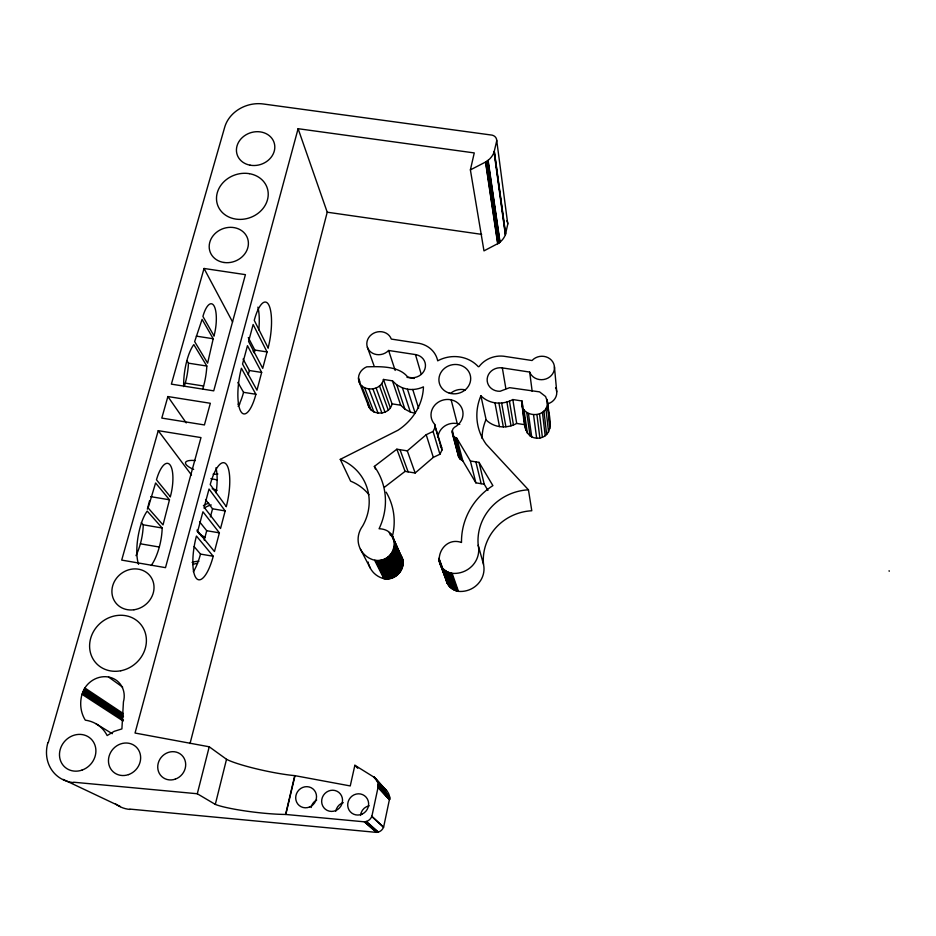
<?xml version="1.0" encoding="UTF-8"?>
<svg xmlns="http://www.w3.org/2000/svg" width="936" height="936" viewBox="0 0 936 936"><rect width="100%" height="100%" fill="white"/><g stroke="black" fill="none" stroke-linecap="round" stroke-linejoin="round"><path stroke-width="1.4" d="M522.826 406.587L521.995 400.971L512.823 399.543C507.441 402.562 501.064 403.709 494.957 402.819A25.576 23.482 -10 0 1 481.139 396.045L480.893 395.788A56.932 52.732 -7.9 0 0 486.17 444.237L528.442 489.809A52.673 50.158 -9.7 0 0 478.202 545.267A23.774 22.581 -18.7 0 1 452.135 573.335C428.77 569.228 440.353 535.064 461.518 542.482L461.495 541.733A69.264 65.953 -9.7 0 1 492.898 485.62L479.045 462.384L470.375 460.992L456.838 438.259C452.182 437.042 450.427 429.998 454.545 427.237A16.087 14.836 -14.3 0 0 460.664 406.084A16.087 14.836 -14.3 0 0 437.849 402.468A16.087 14.836 -14.3 0 0 434.468 424.066L441.663 447.525L441.967 450.064L439.932 454.241L433.321 457.376L415.151 472.996L405.089 471.37L384.579 487.141M368.679 564.057A22.815 21.516 -24.9 0 0 383.889 578.67C396.876 581.701 408.927 565.04 400.117 554.264M521.995 400.971L521.808 402.211C524.698 413.384 520.369 440.365 539.896 438.06C556.44 434.374 547.993 412.753 547.443 401.79L545.583 396.536L539.557 391.868L509.64 387.668L500.093 391.271A12.788 11.735 -10 0 1 487.188 378.799A12.788 11.735 -10 0 1 502.339 367.895L529.671 372.072A12.776 11.712 -7 0 0 547.958 378.085A12.776 11.712 -7 0 0 551.596 360.36A12.776 11.712 -7 0 0 532.046 360.512L503.474 356.195A25.576 23.482 -10 0 0 479.092 366.549L478.343 366.748A32.444 29.753 -13.3 0 0 460.044 357.014L458.394 356.791A32.444 29.753 -13.3 0 0 438.785 360.266L437.685 360.84L437.557 360.185A25.436 23.166 -15.4 0 0 419.386 343.383L391.295 339.078A12.636 11.419 -16.7 0 0 373.534 333.274A12.636 11.419 -16.7 0 0 369.404 350.707A12.636 11.419 -16.7 0 0 388.604 350.474L415.467 354.58A12.718 11.583 -15.4 0 1 424.839 369.193A12.718 11.583 -15.4 0 1 407.64 376.939C398.701 365.66 379.337 366.526 366.725 366.83C362.15 368.749 358.628 372.984 358.476 378.05C358.441 392.044 380.905 392.629 383.444 379.443L392.441 380.835L396.805 384.907L402.433 387.878L407.476 389.189A25.436 23.166 -15.4 0 0 423.095 387.024L423.446 386.86A56.359 51.34 -18.6 0 1 397.999 430.221L340.271 459.354A52.194 48.274 -26.3 0 1 362.63 526.009A23.716 22.265 -24.3 0 0 374.622 560.231C396.525 564.607 402.772 529.39 379.068 528.746L379.408 528.056A68.62 63.472 -26.3 0 0 374.353 466.42L396.864 449.198L407.3 450.871L426.208 434.702L433.075 431.449L435.205 427.132L434.889 424.511M129.952 809.102L375.722 832.315A7.02 6.727 -58.2 0 0 376.424 832.338L376.6 832.338A7.254 6.962 -58.2 0 0 377.313 832.279L378.366 832.045A7.699 7.383 -58.1 0 0 383.503 827.272L383.573 827.096A7.043 6.751 -58.2 0 0 383.818 826.219L389.633 798.572A9.886 9.5 -54.5 0 0 389.622 797.753L389.61 797.554A10.741 10.319 -54.5 0 0 389.551 796.922L389.528 796.723A11.641 11.185 -54.5 0 0 386.662 790.721L374.248 777.336L354.873 765.274L350.251 785.936L294.746 775.628A42.962 5.16 12.2 0 1 226.617 759.353L209.231 746.788L135.041 733.04L298.104 128.7L474.26 152.919L470.387 169.896L483.97 250.871L498.397 243.301A13.666 12.133 -9.2 0 0 499.122 242.81L500.023 242.108A19.012 16.848 -9.3 0 0 505.358 234.796L507.651 224.675A5.908 5.23 -8.6 0 0 507.757 223.996L507.757 223.447A5.908 5.23 -8.6 0 0 506.844 220.884M294.746 775.628L285.597 814.449L363.554 821.75A7.371 7.055 -56.2 0 0 364.291 821.773L364.478 821.773A7.617 7.301 -56.2 0 0 365.227 821.703L365.414 821.679A7.827 7.5 -56.2 0 0 365.976 821.562L366.35 821.457A8.085 7.745 -56.1 0 0 371.756 816.449L371.814 816.274A7.394 7.078 -56.2 0 0 372.072 815.361L378.261 786.38A10.378 9.957 -52.5 0 0 378.249 785.526L378.238 785.316A11.267 10.799 -52.5 0 0 378.179 784.66L389.528 796.723M549.841 428.641L547.443 401.79M525.342 426.02L525.096 422.019M213.209 338.75L207.628 363.145L194.653 341.605L202.094 319.375L213.209 338.75L196.314 336.141M285.819 814.437L295.015 775.652M285.527 814.437A43.618 5.054 6.9 0 1 215.303 804.41L226.524 759.295M215.245 804.363L197.297 793.751L209.231 746.788M169.486 499.789L163.028 524.909L148.11 507.909L155.598 482.964L169.486 499.789L150.626 496.642M190.02 743.57L327.226 212.203L298.104 128.7M470.387 169.896L486.31 161.647A15.058 13.104 -9.2 0 0 487.118 161.121L488.112 160.349A20.943 18.205 -9.3 0 0 493.997 152.439L496.56 141.488A6.505 5.651 -8.6 0 0 496.677 140.739L496.677 140.154A6.505 5.651 -8.6 0 0 492.114 135.135L263.227 103.978A32.257 27.507 -17.5 0 0 224.71 127.179L48.274 742.622M147.362 509.172L149.538 500.818M219.387 532.853L214.461 551.55L197.73 531.157L202.936 511.77L219.387 532.853L206.716 530.712L199.579 521.808M225.166 510.916L220.533 528.512L204.142 507.265L209.032 489.025L225.166 510.916L212.554 508.81L205.546 499.567M261.659 372.434L256.979 390.183L242.541 364.034L247.467 345.676L261.659 372.434L249.374 370.516L243.079 359.026M267.053 351.936L262.724 368.375L248.59 341.476L253.141 324.488L267.053 351.936L254.814 350.052L248.274 337.545M204.235 540.049L206.716 530.712M210.389 516.918L212.554 508.81M248.286 374.599L249.374 370.516M254.089 352.778L254.814 350.052M158.242 430.665L121.703 560.102L165.496 567.649L200.983 437.58L158.242 430.665L191.506 475.008M167.883 396.548L161.799 418.088L204.422 424.944L210.331 403.276L167.883 396.548L186.241 422.92M204.036 268.468L171.382 384.146L213.724 390.85L245.419 274.646L204.036 268.468L232.584 321.984M82.017 694.301L84.86 687.972A22.558 20.416 -44.6 0 1 111.747 677.875A22.558 20.416 -44.6 0 1 123.435 701.883L121.902 728.91L114.133 731.367L107.16 735.567A34.538 31.134 -47.9 0 0 85.316 720.17A35.182 31.918 -44.6 0 1 82.017 694.301L123.154 721.036M521.808 402.211C520.498 417.046 544.834 419.199 547.256 404.902M367.977 402.48C367.93 415.993 389.622 416.637 392.044 403.849L383.444 379.443M480.893 395.788L486.17 420.018A24.628 22.745 -10 0 0 499.473 426.594C505.358 427.459 511.501 426.348 516.684 423.435L525.517 424.815M377.664 832.209L378.366 832.045L366.35 821.457M73.745 782.227L197.297 793.751M327.226 212.203L481.666 234.363M407.02 377.348L414.215 378.46M186.966 360.781L188.475 363.168L206.833 366.046A32.631 10.776 -81.8 0 1 203.615 386.018A32.666 10.787 -81.8 0 1 202.738 388.99M392.044 403.849L400.702 405.206L404.914 409.149L410.342 412.039L415.21 413.314L407.476 389.189M185.269 383.116L203.615 386.018M237.861 382.403L243.559 392.324L255.902 394.278A32.807 9.711 -81.6 0 1 240.692 411.232A32.807 9.711 -81.6 0 1 241.406 368.269L255.902 394.278M456.838 438.259L462.817 460.851L475.874 482.836L484.228 484.193L487.937 490.441M214.087 489.996L216.965 490.464M141.289 522.674L143.243 524.803L162.174 528.009A28.653 9.746 -79.4 0 1 159.307 547.034A33.848 11.56 -79.4 0 1 151.152 565.531M136.001 555.645A33.801 11.957 -79.4 0 0 140.377 543.804L159.307 547.034M194.126 546.601L200.503 554.077L213.221 556.253A33.989 10.413 -79.6 0 1 196.291 578.272A33.989 10.413 -79.6 0 1 196.431 536.035L213.221 556.253M446.133 579.957C447.385 585.831 452.568 590.452 458.464 591.376A22.873 21.809 -19.1 0 0 483.502 564.291A50.661 48.45 -9.7 0 1 531.788 510.752L528.442 489.809M452.509 434.117L458.64 456.838L459.798 458.839L462.817 460.851M63.145 779.407L120.405 806.539M96.151 723.867L112.273 733.707M385.035 789.387L386.088 790.171A9.582 9.208 -54.4 0 1 386.521 790.581L386.662 790.721M82.356 693.202L123.458 720.018M82.754 692.113L122.616 718.216M83.199 691.049L123.025 717.222M83.702 689.996L123.482 716.251M84.263 688.966L122.78 714.496M84.86 687.972L123.341 713.571M108.553 677.02L122.628 687.129M364.291 821.773L376.424 832.338M365.227 821.703L377.313 832.279M364.478 821.773L376.6 832.338M365.414 821.679L377.489 832.244M365.976 821.562L378.015 832.139M371.744 816.449L383.503 827.26M371.814 816.274L383.573 827.096M354.873 765.274L357.751 768.304M378.132 787.609L389.516 799.742M378.214 787L389.598 799.168M378.191 787.211L389.575 799.356M378.167 787.41L389.551 799.555M378.261 786.38L389.633 798.572M378.249 786.591L389.622 798.771M378.238 785.316L389.61 797.554M378.249 785.526L389.622 797.753M441.663 447.525L441.254 447.092A15.479 14.356 -14.5 0 1 440.236 445.782M378.179 784.66L389.551 796.922M374.248 777.336L385.948 790.054M373.78 776.974L385.644 789.808M373.616 776.868L385.187 789.493M399.087 553.059L399.613 553.644L396.185 545.91M162.174 528.009L147.221 511.103A28.817 9.875 -79.5 0 0 140.341 526.523A33.848 11.56 -79.4 0 0 138.563 564.338M206.833 366.046L193.822 344.588A32.631 10.776 -81.8 0 0 187.106 359.81A32.666 10.787 -81.8 0 0 183.667 386.603M360.372 549.058L370.153 567.871M374.622 560.231L383.889 578.67M375.465 560.36L384.708 578.787M376.319 560.43L385.527 578.869M378.039 560.465L387.176 578.893M377.185 560.465L386.346 578.893M378.904 560.407L388.007 578.834M379.759 560.313L388.838 578.752M380.613 560.173L389.657 578.612M381.467 559.985L390.476 578.436M382.309 559.763L391.283 578.226M383.14 559.506L392.079 577.968M383.947 559.19L392.863 577.676M384.743 558.85L393.623 577.337M385.527 558.464L394.372 576.962M386.287 558.043L395.109 576.564M387.024 557.575L395.811 576.12M340.271 459.354L350.614 481.151A50.216 46.683 -26.8 0 1 368.936 494.688M387.738 557.084L396.501 575.64M388.428 556.557L397.168 575.125M389.084 555.996L397.8 574.587M389.715 555.399L398.397 574.014M390.874 554.124L399.52 572.785M390.312 554.779L398.97 573.417M391.4 553.457L400.023 572.13M391.903 552.755L400.491 571.463M392.348 552.029L400.936 570.761M393.143 550.532L401.684 569.31M392.769 551.292L401.333 570.047M393.483 549.76L402.012 568.561M394.021 548.168L402.527 567.029M393.775 548.964L402.293 567.801M394.231 547.349L402.726 566.245M394.582 544.892L403.065 563.87M394.512 545.711L402.995 564.665M394.384 546.542L402.878 565.461M390.464 533.707L391.622 536.293M394.594 543.243L403.065 562.279M394.606 544.062L403.088 563.074M389.271 532.596L390.417 535.181M392.465 536.293L402.562 559.155M392.02 535.603L402.761 559.927M391.54 534.947L402.901 560.699M391.026 534.316L392.172 536.89M393.319 539.464L395.039 543.336M394.524 542.424L403.006 561.483M374.353 466.42L375.418 468.959M359.038 381.642L368.971 407.043M358.476 378.05L360.056 382.122M361.612 385.749L371.007 409.933M364.654 387.937L373.955 412.051M368.983 389.177L378.121 413.267M372.949 389.013L381.946 413.115M439.323 561.518L447.537 583.69M439.534 562.325L447.174 582.976M396.864 449.198L405.089 471.37M442.67 568.105L449.362 586.322M438.949 558.23L442.365 567.509M443.816 571.475L445.279 575.453M376.132 388.019L385.012 412.144M438.984 559.061L448.847 585.69M439.054 559.892L448.379 585.047M439.159 560.711L447.935 584.38M400.011 449.701L408.119 471.861M443.839 569.31L450.485 587.48M443.243 568.725L449.9 586.907M445.126 570.375L451.725 588.51M444.471 569.86L451.094 588.007M379.478 385.878L388.229 410.073M446.542 571.311L453.082 589.411M445.817 570.866L452.392 588.978M447.279 571.72L453.796 589.809M367.368 347.221L374.084 365.929M448.04 572.095L454.533 590.171M449.631 572.715L456.066 590.768M381.642 383.456L390.312 407.733M448.835 572.423L455.294 590.487M407.3 450.871L415.151 472.996M450.45 572.961L456.85 591.014M451.292 573.171L457.657 591.213M452.135 573.335L458.464 591.376M392.441 380.835L400.702 405.206M396.805 384.907L404.914 409.149M388.604 350.474L395.191 370.457M402.433 387.878L410.342 412.039M426.208 434.702L433.321 457.376M412.753 389.481L418.614 408.248M433.075 431.449L439.932 454.241M435.205 427.132L441.967 450.064M415.467 354.58L421.212 374.201M478.202 545.267L483.502 564.291M452.334 430.572L453.422 434.608M454.147 437.287L455.224 441.324M453.703 436.188L459.798 458.839M452.17 431.765L458.64 456.838M455.598 437.709L461.623 460.313M451.14 399.812L457.283 423.634M470.375 460.992L475.874 482.836M475.874 461.869L481.162 483.701M479.045 462.384L484.228 484.193M550.017 425.634L546.952 399.344M494.957 402.819L499.473 426.594M498.946 403.147L503.322 426.91M501.637 403.042L505.908 426.804M506.914 402.047L510.997 425.845M502.339 367.895L505.861 388.627M509.453 401.17L513.443 425.002M512.823 399.543L516.684 423.435M486.31 161.647L498.397 243.301M486.112 161.776L498.221 243.418M485.714 161.998L497.858 243.629M521.96 405.311L525.786 430.186M485.527 162.115L497.683 243.723M487.714 160.664L499.672 242.401M487.516 160.816L499.309 242.67M523.985 409.863L527.436 433.426M487.118 161.121L499.122 242.81M524.277 416.403L524.686 419.211M488.112 160.349L500.023 242.108M487.913 160.512L499.847 242.249M526.734 412.53L530.092 436.012M445.981 579.173L445.77 576.775M889.118 570.703L889.2 571.299M528.43 413.525L531.718 436.972M494.079 152.229L505.358 234.796M494.325 151.421L505.651 233.871M494.278 151.62L505.487 234.421M496.677 140.154L507.757 223.996M533.555 414.859L536.667 438.27M529.671 372.072L532.174 391.353M536.925 414.636L539.896 438.06M539.51 413.887L542.389 437.334M542.424 412.273L545.197 435.778M543.933 410.998L546.647 434.538M545.91 408.435L548.554 432.069M554.44 366.807L556.745 391.774M217.877 474.014A18.568 5.207 14.8 0 1 213.092 474.178M193.658 469.439A18.568 5.207 14.8 0 1 185.492 462.676A18.568 5.207 14.8 0 1 195.367 460.559M311.15 807.522A10.273 9.746 -54.2 0 1 311.267 806.996M311.407 806.481A10.273 9.746 -54.2 0 1 316.672 800.023M200.503 554.077A33.965 10.682 -79.6 0 1 193.343 571.756M378.109 784.45A12.215 11.712 -52.5 0 0 375.149 778.167L375.008 778.015A10.062 9.641 -52.3 0 0 374.564 777.594M73.675 782.601A35.229 31.777 -47.6 0 1 47.923 742.564M129.893 809.429A31.543 28.794 -49.7 0 1 116.778 804.773M116.122 804.305A31.543 28.794 -49.7 0 1 115.491 803.825M215.97 467.743A33.556 10.471 -80.2 0 1 216.087 492.827M188.475 363.168A32.584 11.15 -81.8 0 1 184.369 386.088M143.243 524.803A28.606 10.085 -79.4 0 1 140.377 543.804M216.661 489.937A17.971 4.902 14.5 0 1 212.179 488.756M210.846 478.682A17.971 4.902 14.5 0 1 217.222 479.992M360.571 815.467A10.273 9.84 -56.6 0 1 369.158 805.837M335.872 811.056A10.273 9.793 -55.3 0 1 343.255 802.678M243.559 392.324A32.772 9.968 -81.7 0 1 238.13 406.318M257.903 307.137A32.503 9.746 -82.2 0 1 258.769 329.94M192.769 564.572A19.328 17.69 -35.8 0 1 197.566 563.296M204.305 537.954A19.012 17.328 -31.8 0 1 203.498 537.498M202.726 536.995A19.012 17.328 -31.8 0 1 201.977 536.457M201.275 535.872A19.012 17.328 -31.8 0 1 200.596 535.252M199.368 533.918A19.012 17.328 -31.8 0 1 197.028 530.033M204.118 508.213A19.012 17.328 -31.8 0 1 211.267 504.96M192.091 562.407A19.399 17.749 -35.7 0 1 198.912 561.296M205.335 537.17A19.083 17.386 -31.8 0 1 197.227 531.274M203.393 505.651A19.083 17.386 -31.8 0 1 208.798 503.194M253.001 351.105A18.334 16.403 -23.4 0 1 254.873 351.023M237.919 404.212A18.591 16.754 -26 0 1 239.827 404.048M556.44 390.019A12.308 11.349 -6.9 0 1 547.349 403.896M555.574 387.796A12.308 11.349 -6.9 0 1 556.078 388.885M450.473 393.483A15.374 14.157 -13.1 0 1 465.391 389.926M482.052 438.411A54.803 51.035 -7.8 0 1 485.924 419.773M437.954 437.241A15.479 14.356 -14.5 0 1 459.751 424.382M368.363 562.723A22.815 21.516 -24.9 0 1 368.234 562.056M386.17 492.184A66.023 61.378 -26.8 0 1 392.441 536.106M249.339 173.663L248.04 173.476A26.231 22.64 -19.2 0 0 217.292 192.711A26.231 22.64 -19.2 0 0 235.264 219.001L236.586 219.199A26.231 22.64 -19.2 0 0 267.427 199.976A26.231 22.64 -19.2 0 0 249.339 173.663M170.329 496.724L156.476 479.805A25.424 8.623 -80.1 0 1 169.931 464.759A25.424 8.623 -80.1 0 1 170.329 496.724M226.301 506.61L210.226 484.567A33.579 10.214 -80.2 0 1 226.512 464.548A33.579 10.214 -80.2 0 1 226.301 506.61M214.005 335.895L202.913 316.438A22.686 7.383 -82.4 0 1 214.075 305.955A22.686 7.383 -82.4 0 1 214.005 335.895M268.117 347.923L254.253 320.334A32.538 9.5 -82.2 0 1 268.889 305.148A32.538 9.5 -82.2 0 1 268.117 347.923M335.661 810.599A10.787 10.261 -53.6 0 0 338.809 792.382A10.787 10.261 -53.6 0 0 321.808 799.473A10.787 10.261 -53.6 0 0 335.661 810.599M250.076 165.181A19.434 16.637 -17.8 0 0 274.306 143.267A19.434 16.637 -17.8 0 0 242.471 137.381A19.434 16.637 -17.8 0 0 250.076 165.181M362.22 814.039A10.776 10.308 -54.6 0 0 364.502 795.705A10.776 10.308 -54.6 0 0 347.782 803.533A10.776 10.308 -54.6 0 0 362.22 814.039M120.779 670.761A29.578 26.77 -41.1 0 0 141.09 624.803A29.578 26.77 -41.1 0 0 92.137 634.269A29.578 26.77 -41.1 0 0 120.779 670.761M175.254 779.15A14.637 13.467 -48.9 0 0 181.654 755.071A14.637 13.467 -48.9 0 0 158.219 763.214A14.637 13.467 -48.9 0 0 175.254 779.15M128.489 774.622A16.93 15.421 -48.3 0 0 136.106 746.905A16.93 15.421 -48.3 0 0 109.067 756.288A16.93 15.421 -48.3 0 0 128.489 774.622M309.524 807.019A10.787 10.202 -52.7 0 0 312.928 788.872A10.787 10.202 -52.7 0 0 295.881 795.787A10.787 10.202 -52.7 0 0 309.524 807.019M133.953 609.769A21.832 19.738 -37.8 0 0 150.684 576.693A21.832 19.738 -37.8 0 0 114.239 581.841A21.832 19.738 -37.8 0 0 133.953 609.769M81.97 770.117A19.223 17.328 -47.8 0 0 90.874 738.785A19.223 17.328 -47.8 0 0 60.22 749.42A19.223 17.328 -47.8 0 0 81.97 770.117M224.008 262.489A19.913 17.339 -20.8 0 0 247.654 238.633A19.913 17.339 -20.8 0 0 214.718 233.918A19.913 17.339 -20.8 0 0 224.008 262.489M449.257 393.108A15.959 14.613 -13 0 0 470.48 376.167A15.959 14.613 -13 0 0 444.682 368.199A15.959 14.613 -13 0 0 449.257 393.108"/></g></svg>
